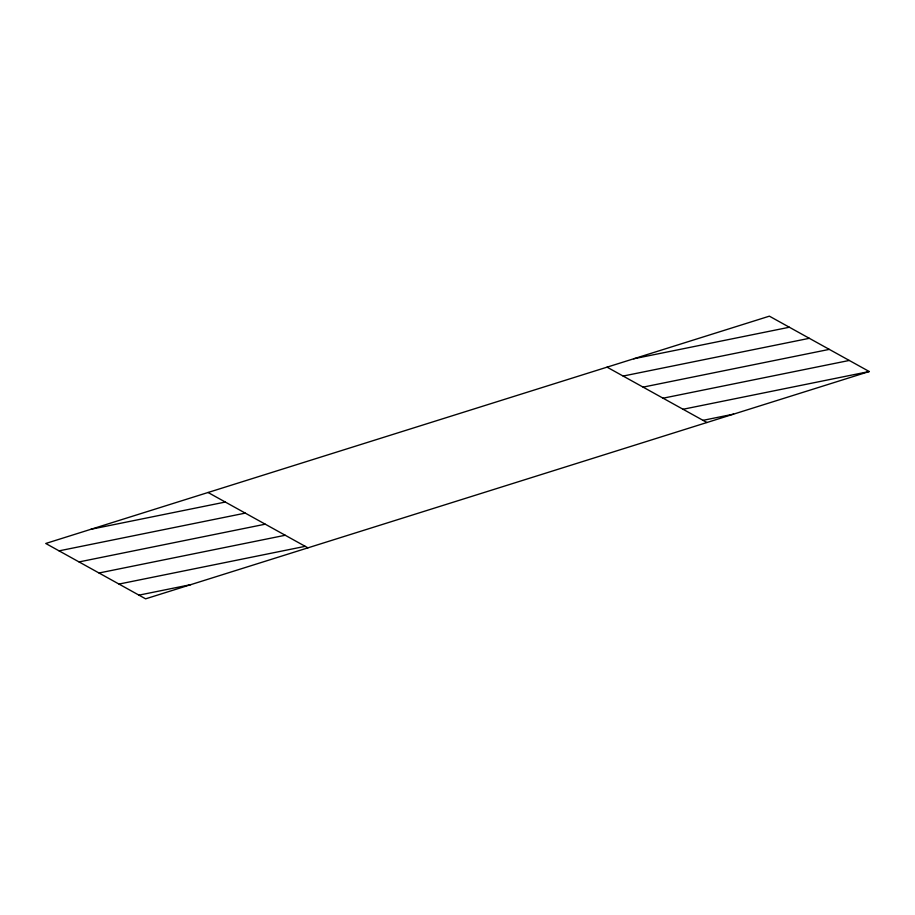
<?xml version="1.0" encoding="UTF-8"?>
<svg xmlns="http://www.w3.org/2000/svg" width="915" height="915" viewBox="0 0 915 915"><rect width="100%" height="100%" fill="white"/><g stroke="black" fill="none" stroke-linecap="round" stroke-linejoin="round"><path stroke-width="1.37" d="M869.25 371.524L145.622 598.833L45.75 543.476L769.378 316.167L869.25 371.524L683.048 409.268M633.695 358.783L789.348 327.238M623.126 376.054L809.329 338.31M643.096 387.125L829.299 349.381M663.078 398.197L849.28 360.453M90.974 529.27L225.296 502.049M59.063 550.853L245.266 513.121M703.029 420.34L733.567 414.14M79.045 561.924L265.236 524.192M99.014 572.996L285.217 535.264M118.996 584.067L305.187 546.335M138.966 595.139L190.846 584.628M607.068 367.155L706.94 422.513M208.06 492.487L307.932 547.845"/></g></svg>
